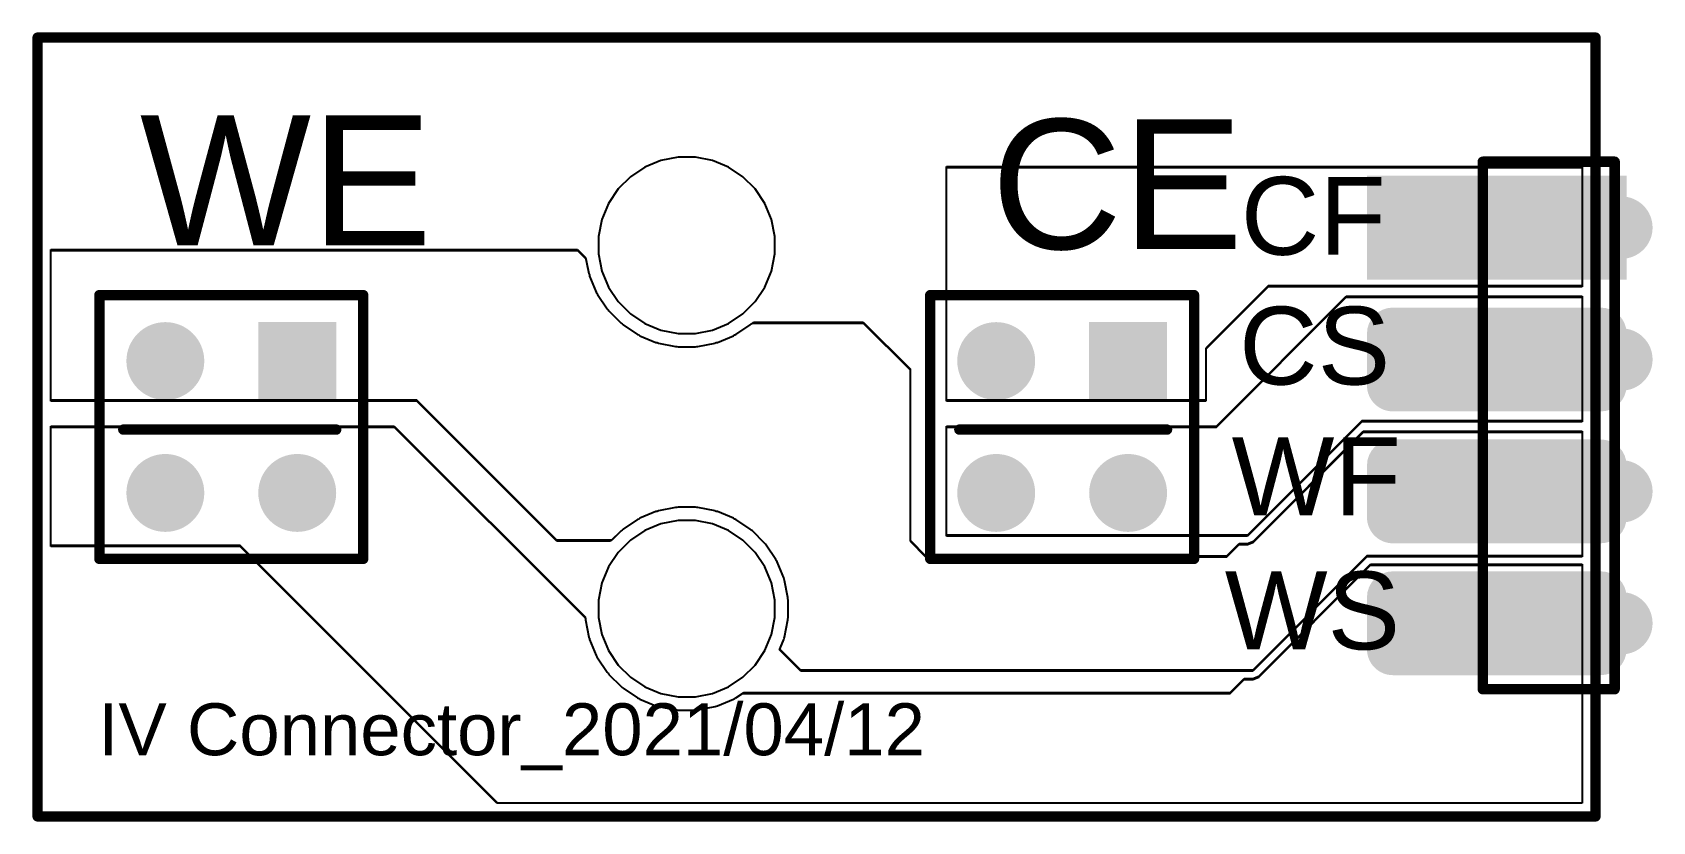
# Model space of a CAD drawing. Header units: millimetres. Extents: x -0.1 to 31.1, y -0.1 to 15.1.
import ezdxf

# ---------------------------------------------------------------- set-up
doc = ezdxf.new("R2010")
doc.units = ezdxf.units.MM
for name, color, linetype in [('BottomLayer', 5, 'Continuous'), ('BottomSolder', 6, 'Continuous'), ('Mechanical4', 56, 'Continuous'), ('MultiLayer', 9, 'Continuous'), ('PadHoleLayer', 156, 'Continuous'), ('TopLayer', 1, 'Continuous'), ('TopOverlay', 2, 'Continuous'), ('TopSolder', 216, 'Continuous')]:
    doc.layers.add(name, color=color, linetype=linetype)
doc.styles.add('Arial', font='', dxfattribs={"height": 0.2})
doc.styles.get('Arial').set_extended_font_data('Arial')

# ---------------------------------------------------------------- blocks, each defined once
blk = doc.blocks.new('HDR2X2_1')
at = {"layer": 'BottomLayer'}
h = blk.add_hatch(color=5, dxfattribs=at)
edge = h.paths.add_edge_path()
edge.add_arc((0, 2.54), 0.75, 0, 360)
h = blk.add_hatch(color=5, dxfattribs=at)
edge = h.paths.add_edge_path()
edge.add_arc((2.54, 2.54), 0.75, 0, 360)
blk.add_hatch(color=5, dxfattribs=at).paths.add_polyline_path([(-0.75, 0.75), (0.75, 0.75), (0.75, -0.75), (-0.75, -0.75)])
h = blk.add_hatch(color=5, dxfattribs=at)
edge = h.paths.add_edge_path()
edge.add_arc((2.54, 0), 0.75, 0, 360)
at = {"layer": 'BottomSolder'}
h = blk.add_hatch(color=6, dxfattribs=at)
edge = h.paths.add_edge_path()
edge.add_arc((0, 2.54), 0.75, 0, 360)
h = blk.add_hatch(color=6, dxfattribs=at)
edge = h.paths.add_edge_path()
edge.add_arc((2.54, 2.54), 0.75, 0, 360)
blk.add_hatch(color=6, dxfattribs=at).paths.add_polyline_path([(-0.75, 0.75), (0.75, 0.75), (0.75, -0.75), (-0.75, -0.75)])
h = blk.add_hatch(color=6, dxfattribs=at)
edge = h.paths.add_edge_path()
edge.add_arc((2.54, 0), 0.75, 0, 360)
at = {"layer": 'MultiLayer'}
h = blk.add_hatch(color=9, dxfattribs=at)
edge = h.paths.add_edge_path()
edge.add_arc((0, 2.54), 0.75, 0, 360)
h = blk.add_hatch(color=9, dxfattribs=at)
edge = h.paths.add_edge_path()
edge.add_arc((2.54, 2.54), 0.75, 0, 360)
blk.add_hatch(color=9, dxfattribs=at).paths.add_polyline_path([(-0.75, 0.75), (0.75, 0.75), (0.75, -0.75), (-0.75, -0.75)])
h = blk.add_hatch(color=9, dxfattribs=at)
edge = h.paths.add_edge_path()
edge.add_arc((2.54, 0), 0.75, 0, 360)
at = {"layer": 'PadHoleLayer'}
h = blk.add_hatch(color=156, dxfattribs=at)
edge = h.paths.add_edge_path()
edge.add_arc((0, 2.54), 0.45, 0, 360)
h = blk.add_hatch(color=156, dxfattribs=at)
edge = h.paths.add_edge_path()
edge.add_arc((2.54, 2.54), 0.45, 0, 360)
h = blk.add_hatch(color=156, dxfattribs=at)
edge = h.paths.add_edge_path()
edge.add_arc((0, 0), 0.45, 0, 360)
h = blk.add_hatch(color=156, dxfattribs=at)
edge = h.paths.add_edge_path()
edge.add_arc((2.54, 0), 0.45, 0, 360)
at = {"layer": 'TopLayer'}
h = blk.add_hatch(color=1, dxfattribs=at)
edge = h.paths.add_edge_path()
edge.add_arc((0, 2.54), 0.75, 0, 360)
h = blk.add_hatch(color=1, dxfattribs=at)
edge = h.paths.add_edge_path()
edge.add_arc((2.54, 2.54), 0.75, 0, 360)
blk.add_hatch(color=1, dxfattribs=at).paths.add_polyline_path([(-0.75, 0.75), (0.75, 0.75), (0.75, -0.75), (-0.75, -0.75)])
h = blk.add_hatch(color=1, dxfattribs=at)
edge = h.paths.add_edge_path()
edge.add_arc((2.54, 0), 0.75, 0, 360)
at = {"layer": 'TopSolder'}
h = blk.add_hatch(color=216, dxfattribs=at)
edge = h.paths.add_edge_path()
edge.add_arc((0, 2.54), 0.75, 0, 360)
h = blk.add_hatch(color=216, dxfattribs=at)
edge = h.paths.add_edge_path()
edge.add_arc((2.54, 2.54), 0.75, 0, 360)
blk.add_hatch(color=216, dxfattribs=at).paths.add_polyline_path([(-0.75, 0.75), (0.75, 0.75), (0.75, -0.75), (-0.75, -0.75)])
h = blk.add_hatch(color=216, dxfattribs=at)
edge = h.paths.add_edge_path()
edge.add_arc((2.54, 0), 0.75, 0, 360)
at = {"layer": 'TopOverlay', "const_width": 0.2}
for points in [[(-1.27, 3.81), (-1.27, -1.27)], [(3.81, 3.81), (-1.27, 3.81)], [(3.81, 3.81), (3.81, -1.27)], [(3.81, -1.27), (-1.27, -1.27)]]:
    blk.add_lwpolyline(points, dxfattribs=at)
at = {"layer": 'TopOverlay', "const_width": 0.1}
for points in [[(-1.32, 3.81, 1), (-1.22, 3.81, 1)], [(-1.32, 3.81, 1), (-1.22, 3.81, 1)], [(3.76, 3.81, 1), (3.86, 3.81, 1)], [(3.76, 3.81, 1), (3.86, 3.81, 1)], [(-1.32, -1.27, 1), (-1.22, -1.27, 1)], [(-1.32, -1.27, 1), (-1.22, -1.27, 1)], [(3.76, -1.27, 1), (3.86, -1.27, 1)], [(3.76, -1.27, 1), (3.86, -1.27, 1)]]:
    blk.add_lwpolyline(points, format="xyb", close=True, dxfattribs=at)
blk = doc.blocks.new('HDR1X4_2')
at = {"layer": 'BottomLayer'}
blk.add_hatch(color=5, dxfattribs=at).paths.add_polyline_path([(-1, 1.5), (1, 1.5), (1, -3.5), (-1, -3.5)])
h = blk.add_hatch(color=5, dxfattribs=at)
edge = h.paths.add_edge_path()
edge.add_arc((2.04, 1), 0.5, 90, 180)
edge.add_line((1.54, 1), (1.54, -3))
edge.add_arc((2.04, -3), 0.5, 180, 270)
edge.add_line((2.04, -3.5), (3.04, -3.5))
edge.add_arc((3.04, -3), 0.5, 270, 360)
edge.add_line((3.54, -3), (3.54, 1))
edge.add_arc((3.04, 1), 0.5, 0, 90)
edge.add_line((3.04, 1.5), (2.04, 1.5))
h = blk.add_hatch(color=5, dxfattribs=at)
edge = h.paths.add_edge_path()
edge.add_arc((4.58, 1), 0.5, 90, 180)
edge.add_line((4.08, 1), (4.08, -3))
edge.add_arc((4.58, -3), 0.5, 180, 270)
edge.add_line((4.58, -3.5), (5.58, -3.5))
edge.add_arc((5.58, -3), 0.5, 270, 360)
edge.add_line((6.08, -3), (6.08, 1))
edge.add_arc((5.58, 1), 0.5, 0, 90)
edge.add_line((5.58, 1.5), (4.58, 1.5))
h = blk.add_hatch(color=5, dxfattribs=at)
edge = h.paths.add_edge_path()
edge.add_arc((7.12, 1), 0.5, 90, 180)
edge.add_line((6.62, 1), (6.62, -3))
edge.add_arc((7.12, -3), 0.5, 180, 270)
edge.add_line((7.12, -3.5), (8.12, -3.5))
edge.add_arc((8.12, -3), 0.5, 270, 360)
edge.add_line((8.62, -3), (8.62, 1))
edge.add_arc((8.12, 1), 0.5, 0, 90)
edge.add_line((8.12, 1.5), (7.12, 1.5))
at = {"layer": 'BottomSolder'}
blk.add_hatch(color=6, dxfattribs=at).paths.add_polyline_path([(-1, 1.5), (1, 1.5), (1, -3.5), (-1, -3.5)])
h = blk.add_hatch(color=6, dxfattribs=at)
edge = h.paths.add_edge_path()
edge.add_arc((2.04, 1), 0.5, 90, 180)
edge.add_line((1.54, 1), (1.54, -3))
edge.add_arc((2.04, -3), 0.5, 180, 270)
edge.add_line((2.04, -3.5), (3.04, -3.5))
edge.add_arc((3.04, -3), 0.5, 270, 360)
edge.add_line((3.54, -3), (3.54, 1))
edge.add_arc((3.04, 1), 0.5, 0, 90)
edge.add_line((3.04, 1.5), (2.04, 1.5))
h = blk.add_hatch(color=6, dxfattribs=at)
edge = h.paths.add_edge_path()
edge.add_arc((4.58, 1), 0.5, 90, 180)
edge.add_line((4.08, 1), (4.08, -3))
edge.add_arc((4.58, -3), 0.5, 180, 270)
edge.add_line((4.58, -3.5), (5.58, -3.5))
edge.add_arc((5.58, -3), 0.5, 270, 360)
edge.add_line((6.08, -3), (6.08, 1))
edge.add_arc((5.58, 1), 0.5, 0, 90)
edge.add_line((5.58, 1.5), (4.58, 1.5))
h = blk.add_hatch(color=6, dxfattribs=at)
edge = h.paths.add_edge_path()
edge.add_arc((7.12, 1), 0.5, 90, 180)
edge.add_line((6.62, 1), (6.62, -3))
edge.add_arc((7.12, -3), 0.5, 180, 270)
edge.add_line((7.12, -3.5), (8.12, -3.5))
edge.add_arc((8.12, -3), 0.5, 270, 360)
edge.add_line((8.62, -3), (8.62, 1))
edge.add_arc((8.12, 1), 0.5, 0, 90)
edge.add_line((8.12, 1.5), (7.12, 1.5))
at = {"layer": 'MultiLayer'}
blk.add_hatch(color=9, dxfattribs=at).paths.add_polyline_path([(-1, 1.5), (1, 1.5), (1, -3.5), (-1, -3.5)])
h = blk.add_hatch(color=9, dxfattribs=at)
edge = h.paths.add_edge_path()
edge.add_arc((2.04, 1), 0.5, 90, 180)
edge.add_line((1.54, 1), (1.54, -3))
edge.add_arc((2.04, -3), 0.5, 180, 270)
edge.add_line((2.04, -3.5), (3.04, -3.5))
edge.add_arc((3.04, -3), 0.5, 270, 360)
edge.add_line((3.54, -3), (3.54, 1))
edge.add_arc((3.04, 1), 0.5, 0, 90)
edge.add_line((3.04, 1.5), (2.04, 1.5))
h = blk.add_hatch(color=9, dxfattribs=at)
edge = h.paths.add_edge_path()
edge.add_arc((4.58, 1), 0.5, 90, 180)
edge.add_line((4.08, 1), (4.08, -3))
edge.add_arc((4.58, -3), 0.5, 180, 270)
edge.add_line((4.58, -3.5), (5.58, -3.5))
edge.add_arc((5.58, -3), 0.5, 270, 360)
edge.add_line((6.08, -3), (6.08, 1))
edge.add_arc((5.58, 1), 0.5, 0, 90)
edge.add_line((5.58, 1.5), (4.58, 1.5))
h = blk.add_hatch(color=9, dxfattribs=at)
edge = h.paths.add_edge_path()
edge.add_arc((7.12, 1), 0.5, 90, 180)
edge.add_line((6.62, 1), (6.62, -3))
edge.add_arc((7.12, -3), 0.5, 180, 270)
edge.add_line((7.12, -3.5), (8.12, -3.5))
edge.add_arc((8.12, -3), 0.5, 270, 360)
edge.add_line((8.62, -3), (8.62, 1))
edge.add_arc((8.12, 1), 0.5, 0, 90)
edge.add_line((8.12, 1.5), (7.12, 1.5))
at = {"layer": 'PadHoleLayer'}
h = blk.add_hatch(color=156, dxfattribs=at)
edge = h.paths.add_edge_path()
edge.add_arc((0, -1.4), 0.6, 180, 360)
edge.add_line((0.6, -1.4), (0.6, 1.4))
edge.add_arc((0, 1.4), 0.6, 0, 180)
edge.add_line((-0.6, 1.4), (-0.6, -1.4))
h = blk.add_hatch(color=156, dxfattribs=at)
edge = h.paths.add_edge_path()
edge.add_arc((2.54, -1.4), 0.6, 180, 360)
edge.add_line((3.14, -1.4), (3.14, 1.4))
edge.add_arc((2.54, 1.4), 0.6, 0, 180)
edge.add_line((1.94, 1.4), (1.94, -1.4))
h = blk.add_hatch(color=156, dxfattribs=at)
edge = h.paths.add_edge_path()
edge.add_arc((5.08, -1.4), 0.6, 180, 360)
edge.add_line((5.68, -1.4), (5.68, 1.4))
edge.add_arc((5.08, 1.4), 0.6, 0, 180)
edge.add_line((4.48, 1.4), (4.48, -1.4))
h = blk.add_hatch(color=156, dxfattribs=at)
edge = h.paths.add_edge_path()
edge.add_arc((7.62, -1.4), 0.6, 180, 360)
edge.add_line((8.22, -1.4), (8.22, 1.4))
edge.add_arc((7.62, 1.4), 0.6, 0, 180)
edge.add_line((7.02, 1.4), (7.02, -1.4))
at = {"layer": 'TopLayer'}
blk.add_hatch(color=1, dxfattribs=at).paths.add_polyline_path([(-1, 1.5), (1, 1.5), (1, -3.5), (-1, -3.5)])
h = blk.add_hatch(color=1, dxfattribs=at)
edge = h.paths.add_edge_path()
edge.add_arc((2.04, 1), 0.5, 90, 180)
edge.add_line((1.54, 1), (1.54, -3))
edge.add_arc((2.04, -3), 0.5, 180, 270)
edge.add_line((2.04, -3.5), (3.04, -3.5))
edge.add_arc((3.04, -3), 0.5, 270, 360)
edge.add_line((3.54, -3), (3.54, 1))
edge.add_arc((3.04, 1), 0.5, 0, 90)
edge.add_line((3.04, 1.5), (2.04, 1.5))
h = blk.add_hatch(color=1, dxfattribs=at)
edge = h.paths.add_edge_path()
edge.add_arc((4.58, 1), 0.5, 90, 180)
edge.add_line((4.08, 1), (4.08, -3))
edge.add_arc((4.58, -3), 0.5, 180, 270)
edge.add_line((4.58, -3.5), (5.58, -3.5))
edge.add_arc((5.58, -3), 0.5, 270, 360)
edge.add_line((6.08, -3), (6.08, 1))
edge.add_arc((5.58, 1), 0.5, 0, 90)
edge.add_line((5.58, 1.5), (4.58, 1.5))
h = blk.add_hatch(color=1, dxfattribs=at)
edge = h.paths.add_edge_path()
edge.add_arc((7.12, 1), 0.5, 90, 180)
edge.add_line((6.62, 1), (6.62, -3))
edge.add_arc((7.12, -3), 0.5, 180, 270)
edge.add_line((7.12, -3.5), (8.12, -3.5))
edge.add_arc((8.12, -3), 0.5, 270, 360)
edge.add_line((8.62, -3), (8.62, 1))
edge.add_arc((8.12, 1), 0.5, 0, 90)
edge.add_line((8.12, 1.5), (7.12, 1.5))
at = {"layer": 'TopSolder'}
blk.add_hatch(color=216, dxfattribs=at).paths.add_polyline_path([(-1, 1.5), (1, 1.5), (1, -3.5), (-1, -3.5)])
h = blk.add_hatch(color=216, dxfattribs=at)
edge = h.paths.add_edge_path()
edge.add_arc((2.04, 1), 0.5, 90, 180)
edge.add_line((1.54, 1), (1.54, -3))
edge.add_arc((2.04, -3), 0.5, 180, 270)
edge.add_line((2.04, -3.5), (3.04, -3.5))
edge.add_arc((3.04, -3), 0.5, 270, 360)
edge.add_line((3.54, -3), (3.54, 1))
edge.add_arc((3.04, 1), 0.5, 0, 90)
edge.add_line((3.04, 1.5), (2.04, 1.5))
h = blk.add_hatch(color=216, dxfattribs=at)
edge = h.paths.add_edge_path()
edge.add_arc((4.58, 1), 0.5, 90, 180)
edge.add_line((4.08, 1), (4.08, -3))
edge.add_arc((4.58, -3), 0.5, 180, 270)
edge.add_line((4.58, -3.5), (5.58, -3.5))
edge.add_arc((5.58, -3), 0.5, 270, 360)
edge.add_line((6.08, -3), (6.08, 1))
edge.add_arc((5.58, 1), 0.5, 0, 90)
edge.add_line((5.58, 1.5), (4.58, 1.5))
h = blk.add_hatch(color=216, dxfattribs=at)
edge = h.paths.add_edge_path()
edge.add_arc((7.12, 1), 0.5, 90, 180)
edge.add_line((6.62, 1), (6.62, -3))
edge.add_arc((7.12, -3), 0.5, 180, 270)
edge.add_line((7.12, -3.5), (8.12, -3.5))
edge.add_arc((8.12, -3), 0.5, 270, 360)
edge.add_line((8.62, -3), (8.62, 1))
edge.add_arc((8.12, 1), 0.5, 0, 90)
edge.add_line((8.12, 1.5), (7.12, 1.5))
at = {"layer": 'TopOverlay', "const_width": 0.2}
for points in [[(-1.27, -1.27), (-1.27, 1.27)], [(8.89, 1.27), (-1.27, 1.27)], [(8.89, -1.27), (8.89, 1.27)], [(8.89, -1.27), (-1.27, -1.27)]]:
    blk.add_lwpolyline(points, dxfattribs=at)
at = {"layer": 'TopOverlay', "const_width": 0.1}
for points in [[(-1.32, 1.27, 1), (-1.22, 1.27, 1)], [(-1.32, 1.27, 1), (-1.22, 1.27, 1)], [(8.84, 1.27, 1), (8.94, 1.27, 1)], [(8.84, 1.27, 1), (8.94, 1.27, 1)], [(-1.32, -1.27, 1), (-1.22, -1.27, 1)], [(-1.32, -1.27, 1), (-1.22, -1.27, 1)], [(8.84, -1.27, 1), (8.94, -1.27, 1)], [(8.84, -1.27, 1), (8.94, -1.27, 1)]]:
    blk.add_lwpolyline(points, format="xyb", close=True, dxfattribs=at)
blk = doc.blocks.new('HDR2X2_3')
at = {"layer": 'BottomLayer'}
h = blk.add_hatch(color=5, dxfattribs=at)
edge = h.paths.add_edge_path()
edge.add_arc((0, 2.54), 0.75, 0, 360)
h = blk.add_hatch(color=5, dxfattribs=at)
edge = h.paths.add_edge_path()
edge.add_arc((2.54, 2.54), 0.75, 0, 360)
blk.add_hatch(color=5, dxfattribs=at).paths.add_polyline_path([(-0.75, 0.75), (0.75, 0.75), (0.75, -0.75), (-0.75, -0.75)])
h = blk.add_hatch(color=5, dxfattribs=at)
edge = h.paths.add_edge_path()
edge.add_arc((2.54, 0), 0.75, 0, 360)
at = {"layer": 'BottomSolder'}
h = blk.add_hatch(color=6, dxfattribs=at)
edge = h.paths.add_edge_path()
edge.add_arc((0, 2.54), 0.75, 0, 360)
h = blk.add_hatch(color=6, dxfattribs=at)
edge = h.paths.add_edge_path()
edge.add_arc((2.54, 2.54), 0.75, 0, 360)
blk.add_hatch(color=6, dxfattribs=at).paths.add_polyline_path([(-0.75, 0.75), (0.75, 0.75), (0.75, -0.75), (-0.75, -0.75)])
h = blk.add_hatch(color=6, dxfattribs=at)
edge = h.paths.add_edge_path()
edge.add_arc((2.54, 0), 0.75, 0, 360)
at = {"layer": 'MultiLayer'}
h = blk.add_hatch(color=9, dxfattribs=at)
edge = h.paths.add_edge_path()
edge.add_arc((0, 2.54), 0.75, 0, 360)
h = blk.add_hatch(color=9, dxfattribs=at)
edge = h.paths.add_edge_path()
edge.add_arc((2.54, 2.54), 0.75, 0, 360)
blk.add_hatch(color=9, dxfattribs=at).paths.add_polyline_path([(-0.75, 0.75), (0.75, 0.75), (0.75, -0.75), (-0.75, -0.75)])
h = blk.add_hatch(color=9, dxfattribs=at)
edge = h.paths.add_edge_path()
edge.add_arc((2.54, 0), 0.75, 0, 360)
at = {"layer": 'PadHoleLayer'}
h = blk.add_hatch(color=156, dxfattribs=at)
edge = h.paths.add_edge_path()
edge.add_arc((0, 2.54), 0.45, 0, 360)
h = blk.add_hatch(color=156, dxfattribs=at)
edge = h.paths.add_edge_path()
edge.add_arc((2.54, 2.54), 0.45, 0, 360)
h = blk.add_hatch(color=156, dxfattribs=at)
edge = h.paths.add_edge_path()
edge.add_arc((0, 0), 0.45, 0, 360)
h = blk.add_hatch(color=156, dxfattribs=at)
edge = h.paths.add_edge_path()
edge.add_arc((2.54, 0), 0.45, 0, 360)
at = {"layer": 'TopLayer'}
h = blk.add_hatch(color=1, dxfattribs=at)
edge = h.paths.add_edge_path()
edge.add_arc((0, 2.54), 0.75, 0, 360)
h = blk.add_hatch(color=1, dxfattribs=at)
edge = h.paths.add_edge_path()
edge.add_arc((2.54, 2.54), 0.75, 0, 360)
blk.add_hatch(color=1, dxfattribs=at).paths.add_polyline_path([(-0.75, 0.75), (0.75, 0.75), (0.75, -0.75), (-0.75, -0.75)])
h = blk.add_hatch(color=1, dxfattribs=at)
edge = h.paths.add_edge_path()
edge.add_arc((2.54, 0), 0.75, 0, 360)
at = {"layer": 'TopSolder'}
h = blk.add_hatch(color=216, dxfattribs=at)
edge = h.paths.add_edge_path()
edge.add_arc((0, 2.54), 0.75, 0, 360)
h = blk.add_hatch(color=216, dxfattribs=at)
edge = h.paths.add_edge_path()
edge.add_arc((2.54, 2.54), 0.75, 0, 360)
blk.add_hatch(color=216, dxfattribs=at).paths.add_polyline_path([(-0.75, 0.75), (0.75, 0.75), (0.75, -0.75), (-0.75, -0.75)])
h = blk.add_hatch(color=216, dxfattribs=at)
edge = h.paths.add_edge_path()
edge.add_arc((2.54, 0), 0.75, 0, 360)
at = {"layer": 'TopOverlay', "const_width": 0.2}
for points in [[(-1.27, 3.81), (-1.27, -1.27)], [(3.81, 3.81), (-1.27, 3.81)], [(3.81, 3.81), (3.81, -1.27)], [(3.81, -1.27), (-1.27, -1.27)]]:
    blk.add_lwpolyline(points, dxfattribs=at)
at = {"layer": 'TopOverlay', "const_width": 0.1}
for points in [[(-1.32, 3.81, 1), (-1.22, 3.81, 1)], [(-1.32, 3.81, 1), (-1.22, 3.81, 1)], [(3.76, 3.81, 1), (3.86, 3.81, 1)], [(3.76, 3.81, 1), (3.86, 3.81, 1)], [(-1.32, -1.27, 1), (-1.22, -1.27, 1)], [(-1.32, -1.27, 1), (-1.22, -1.27, 1)], [(3.76, -1.27, 1), (3.86, -1.27, 1)], [(3.76, -1.27, 1), (3.86, -1.27, 1)]]:
    blk.add_lwpolyline(points, format="xyb", close=True, dxfattribs=at)

msp = doc.modelspace()

# ---------------------------------------------------------------- linework, layer by layer
at = {"layer": 'BottomLayer'}
for p, q in [((17.5, 8), (17.5, 12.5)), ((17.5, 12.5), (29.745, 12.5)), ((29.745, 12.5), (29.745, 10.2)), ((0.255, 8), (0.255, 10.9)), ((0.255, 10.9), (10.4, 10.9)), ((10.4, 10.9), (10.558, 10.742)), ((10.558, 10.742), (10.615, 10.454)), ((10.615, 10.454), (10.625, 10.431)), ((10.625, 10.431), (10.63, 10.407)), ((10.63, 10.407), (10.758, 10.097)), ((10.758, 10.097), (10.772, 10.076)), ((10.772, 10.076), (10.782, 10.053)), ((10.782, 10.053), (10.968, 9.775)), ((23.7, 10.2), (22.5, 9)), ((22.7, 7.5), (25.2, 10)), ((29.745, 10.2), (23.7, 10.2)), ((25.2, 10), (29.745, 10)), ((29.745, 10), (29.745, 7.6)), ((10.968, 9.775), (10.985, 9.757)), ((10.985, 9.757), (10.999, 9.736)), ((10.999, 9.736), (11.236, 9.499)), ((11.236, 9.499), (11.257, 9.485)), ((11.257, 9.485), (11.275, 9.468)), ((11.275, 9.468), (11.553, 9.282)), ((13.447, 9.282), (13.725, 9.468)), ((13.725, 9.468), (13.743, 9.485)), ((13.743, 9.485), (13.764, 9.499)), ((13.764, 9.499), (13.765, 9.5)), ((13.765, 9.5), (15.9, 9.5)), ((15.9, 9.5), (16.8, 8.6)), ((11.553, 9.282), (11.576, 9.272)), ((11.576, 9.272), (11.597, 9.258)), ((11.597, 9.258), (11.907, 9.13)), ((11.907, 9.13), (11.931, 9.125)), ((11.931, 9.125), (11.954, 9.115)), ((11.954, 9.115), (12.283, 9.05)), ((12.283, 9.05), (12.308, 9.05)), ((12.308, 9.05), (12.333, 9.045)), ((12.667, 9.045), (12.692, 9.05)), ((12.692, 9.05), (12.717, 9.05)), ((12.717, 9.05), (13.046, 9.115)), ((13.046, 9.115), (13.069, 9.125)), ((13.069, 9.125), (13.093, 9.13)), ((13.093, 9.13), (13.403, 9.258)), ((13.403, 9.258), (13.424, 9.272)), ((13.424, 9.272), (13.447, 9.282)), ((12.333, 9.045), (12.667, 9.045)), ((22.5, 9), (22.5, 8)), ((16.8, 8.6), (16.8, 5.3)), ((7.3, 8), (0.255, 8)), ((10, 5.3), (7.3, 8)), ((22.5, 8), (17.5, 8)), ((0.255, 5.2), (0.255, 7.5)), ((0.255, 7.5), (6.869, 7.5)), ((6.869, 7.5), (10.547, 3.822)), ((17.5, 5.4), (17.5, 7.5)), ((17.5, 7.5), (22.7, 7.5)), ((25.5, 7.6), (23.3, 5.4)), ((29.745, 7.6), (25.5, 7.6)), ((23.415, 5.285), (25.53, 7.4)), ((25.53, 7.4), (29.745, 7.4)), ((29.745, 7.4), (29.745, 5)), ((12.283, 5.95), (11.954, 5.885)), ((12.308, 5.95), (12.283, 5.95)), ((12.333, 5.955), (12.308, 5.95)), ((12.667, 5.955), (12.333, 5.955)), ((12.692, 5.95), (12.667, 5.955)), ((12.717, 5.95), (12.692, 5.95)), ((13.046, 5.885), (12.717, 5.95)), ((11.553, 5.718), (11.275, 5.532)), ((11.576, 5.728), (11.553, 5.718)), ((11.597, 5.742), (11.576, 5.728)), ((11.907, 5.87), (11.597, 5.742)), ((11.931, 5.875), (11.907, 5.87)), ((11.954, 5.885), (11.931, 5.875)), ((13.069, 5.875), (13.046, 5.885)), ((13.093, 5.87), (13.069, 5.875)), ((13.403, 5.742), (13.093, 5.87)), ((13.424, 5.728), (13.403, 5.742)), ((13.447, 5.718), (13.424, 5.728)), ((13.725, 5.532), (13.447, 5.718)), ((11.236, 5.501), (11.035, 5.3)), ((11.257, 5.515), (11.236, 5.501)), ((11.275, 5.532), (11.257, 5.515)), ((13.743, 5.515), (13.725, 5.532)), ((13.764, 5.501), (13.743, 5.515)), ((14.001, 5.264), (13.764, 5.501)), ((23.3, 5.4), (17.5, 5.4)), ((3.9, 5.2), (0.255, 5.2)), ((8.845, 0.255), (3.9, 5.2)), ((11.035, 5.3), (10, 5.3)), ((14.015, 5.243), (14.001, 5.264)), ((14.032, 5.225), (14.015, 5.243)), ((14.218, 4.947), (14.032, 5.225)), ((16.8, 5.3), (17.1, 5)), ((17.1, 5), (22.9, 5)), ((22.9, 5), (23.138, 5.238)), ((23.138, 5.238), (23.3, 5.238)), ((23.3, 5.238), (23.415, 5.285)), ((25.6, 5), (23.4, 2.8)), ((29.745, 5), (25.6, 5)), ((14.228, 4.924), (14.218, 4.947)), ((14.242, 4.903), (14.228, 4.924)), ((14.37, 4.593), (14.242, 4.903)), ((23.515, 2.685), (25.667, 4.838)), ((25.667, 4.838), (29.745, 4.838)), ((29.745, 4.838), (29.745, 0.255)), ((14.375, 4.569), (14.37, 4.593)), ((14.385, 4.546), (14.375, 4.569)), ((14.45, 4.217), (14.385, 4.546)), ((14.45, 4.192), (14.45, 4.217)), ((14.455, 4.167), (14.45, 4.192)), ((14.455, 4), (14.455, 4.167)), ((10.547, 3.822), (10.55, 3.808)), ((10.55, 3.808), (10.55, 3.783)), ((10.55, 3.783), (10.615, 3.454)), ((14.385, 3.454), (14.45, 3.783)), ((14.45, 3.808), (14.455, 3.833)), ((14.45, 3.783), (14.45, 3.808)), ((14.455, 3.833), (14.455, 4)), ((10.615, 3.454), (10.625, 3.431)), ((14.375, 3.431), (14.385, 3.454)), ((10.625, 3.431), (10.63, 3.407)), ((10.63, 3.407), (10.758, 3.097)), ((14.289, 3.211), (14.37, 3.407)), ((14.7, 2.8), (14.289, 3.211)), ((14.37, 3.407), (14.375, 3.431)), ((10.758, 3.097), (10.772, 3.076)), ((10.772, 3.076), (10.782, 3.053)), ((10.782, 3.053), (10.968, 2.775)), ((10.968, 2.775), (10.985, 2.757)), ((10.985, 2.757), (10.999, 2.736)), ((10.999, 2.736), (11.236, 2.499)), ((11.236, 2.499), (11.257, 2.485)), ((23.4, 2.8), (14.7, 2.8)), ((22.965, 2.365), (23.238, 2.638)), ((23.238, 2.638), (23.4, 2.638)), ((23.4, 2.638), (23.515, 2.685)), ((11.257, 2.485), (11.275, 2.468)), ((11.275, 2.468), (11.553, 2.282)), ((11.553, 2.282), (11.576, 2.272)), ((11.576, 2.272), (11.597, 2.258)), ((11.597, 2.258), (11.907, 2.13)), ((13.093, 2.13), (13.403, 2.258)), ((13.403, 2.258), (13.424, 2.272)), ((13.424, 2.272), (13.447, 2.282)), ((13.447, 2.282), (13.572, 2.365)), ((13.572, 2.365), (22.965, 2.365)), ((11.907, 2.13), (11.931, 2.125)), ((11.931, 2.125), (11.954, 2.115)), ((11.954, 2.115), (12.283, 2.05)), ((12.283, 2.05), (12.308, 2.05)), ((12.308, 2.05), (12.333, 2.045)), ((12.333, 2.045), (12.667, 2.045)), ((12.667, 2.045), (12.692, 2.05)), ((12.692, 2.05), (12.717, 2.05)), ((12.717, 2.05), (13.046, 2.115)), ((13.046, 2.115), (13.069, 2.125)), ((13.069, 2.125), (13.093, 2.13)), ((29.745, 0.255), (8.845, 0.255))]:
    msp.add_line(p, q, dxfattribs=at)
at = {"layer": 'Mechanical4', "const_width": 0.2}
for points in [[(0, 15), (30, 15)], [(0, 0), (0, 15)], [(30, 0), (30, 15)], [(0, 0), (30, 0)]]:
    msp.add_lwpolyline(points, dxfattribs=at)
at = {"layer": 'Mechanical4', "const_width": 0.1}
for points in [[(-0.05, 15, 1), (0.05, 15, 1)], [(-0.05, 15, 1), (0.05, 15, 1)], [(29.95, 15, 1), (30.05, 15, 1)], [(29.95, 15, 1), (30.05, 15, 1)], [(-0.05, 0, 1), (0.05, 0, 1)], [(-0.05, 0, 1), (0.05, 0, 1)], [(29.95, 0, 1), (30.05, 0, 1)], [(29.95, 0, 1), (30.05, 0, 1)]]:
    msp.add_lwpolyline(points, format="xyb", close=True, dxfattribs=at)
at = {"layer": 'MultiLayer'}
for p, q in [((11.695, 12.507), (11.416, 12.32)), ((12.004, 12.635), (11.695, 12.507)), ((12.333, 12.7), (12.004, 12.635)), ((12.5, 12.7), (12.333, 12.7)), ((12.667, 12.7), (12.5, 12.7)), ((12.996, 12.635), (12.667, 12.7)), ((13.305, 12.507), (12.996, 12.635)), ((13.584, 12.32), (13.305, 12.507)), ((11.416, 12.32), (11.18, 12.084)), ((13.82, 12.084), (13.584, 12.32)), ((11.18, 12.084), (10.993, 11.805)), ((14.007, 11.805), (13.82, 12.084)), ((10.993, 11.805), (10.865, 11.496)), ((14.135, 11.496), (14.007, 11.805)), ((10.865, 11.496), (10.8, 11.167)), ((14.2, 11.167), (14.135, 11.496)), ((10.8, 11.167), (10.8, 11)), ((10.8, 11), (10.8, 11)), ((10.8, 11), (10.8, 10.833)), ((14.2, 11), (14.2, 11.167)), ((14.2, 10.833), (14.2, 11)), ((10.8, 10.833), (10.865, 10.504)), ((14.135, 10.504), (14.2, 10.833)), ((10.865, 10.504), (10.993, 10.195)), ((14.007, 10.195), (14.135, 10.504)), ((10.993, 10.195), (11.18, 9.916)), ((13.82, 9.916), (14.007, 10.195)), ((11.18, 9.916), (11.416, 9.68)), ((11.416, 9.68), (11.695, 9.493)), ((13.305, 9.493), (13.584, 9.68)), ((13.584, 9.68), (13.82, 9.916)), ((11.695, 9.493), (12.004, 9.365)), ((12.004, 9.365), (12.333, 9.3)), ((12.667, 9.3), (12.996, 9.365)), ((12.996, 9.365), (13.305, 9.493)), ((12.333, 9.3), (12.5, 9.3)), ((12.5, 9.3), (12.667, 9.3)), ((12.004, 5.635), (11.695, 5.507)), ((12.333, 5.7), (12.004, 5.635)), ((12.5, 5.7), (12.333, 5.7)), ((12.667, 5.7), (12.5, 5.7)), ((12.996, 5.635), (12.667, 5.7)), ((13.305, 5.507), (12.996, 5.635)), ((11.416, 5.32), (11.18, 5.084)), ((11.695, 5.507), (11.416, 5.32)), ((13.584, 5.32), (13.305, 5.507)), ((13.82, 5.084), (13.584, 5.32)), ((11.18, 5.084), (10.993, 4.805)), ((14.007, 4.805), (13.82, 5.084)), ((10.993, 4.805), (10.865, 4.496)), ((14.135, 4.496), (14.007, 4.805)), ((10.865, 4.496), (10.8, 4.167)), ((14.2, 4.167), (14.135, 4.496)), ((10.8, 4.167), (10.8, 4)), ((14.2, 4), (14.2, 4.167)), ((10.8, 4), (10.8, 4)), ((10.8, 4), (10.8, 3.833)), ((10.8, 3.833), (10.865, 3.504)), ((14.135, 3.504), (14.2, 3.833)), ((14.2, 3.833), (14.2, 4)), ((10.865, 3.504), (10.993, 3.195)), ((14.007, 3.195), (14.135, 3.504)), ((10.993, 3.195), (11.18, 2.916)), ((13.82, 2.916), (14.007, 3.195)), ((11.18, 2.916), (11.416, 2.68)), ((13.584, 2.68), (13.82, 2.916)), ((11.416, 2.68), (11.695, 2.493)), ((13.305, 2.493), (13.584, 2.68)), ((11.695, 2.493), (12.004, 2.365)), ((12.004, 2.365), (12.333, 2.3)), ((12.333, 2.3), (12.5, 2.3)), ((12.5, 2.3), (12.667, 2.3)), ((12.667, 2.3), (12.996, 2.365)), ((12.996, 2.365), (13.305, 2.493))]:
    msp.add_line(p, q, dxfattribs=at)
at = {"layer": 'TopLayer'}
for p, q in [((17.5, 8.019), (17.5, 12.519)), ((17.5, 12.519), (29.745, 12.519)), ((29.745, 12.519), (29.745, 10.219)), ((0.255, 8.019), (0.255, 10.919)), ((0.255, 10.919), (10.4, 10.919)), ((10.4, 10.919), (10.553, 10.766)), ((10.553, 10.766), (10.615, 10.454)), ((10.615, 10.454), (10.625, 10.431)), ((10.625, 10.431), (10.63, 10.407)), ((10.63, 10.407), (10.758, 10.097)), ((10.758, 10.097), (10.772, 10.076)), ((10.772, 10.076), (10.782, 10.053)), ((10.782, 10.053), (10.968, 9.775)), ((23.7, 10.219), (22.5, 9.019)), ((22.7, 7.519), (25.2, 10.019)), ((29.745, 10.219), (23.7, 10.219)), ((25.2, 10.019), (29.745, 10.019)), ((29.745, 10.019), (29.745, 7.619)), ((10.968, 9.775), (10.985, 9.757)), ((10.985, 9.757), (10.999, 9.736)), ((10.999, 9.736), (11.236, 9.499)), ((11.236, 9.499), (11.257, 9.485)), ((11.257, 9.485), (11.275, 9.468)), ((11.275, 9.468), (11.553, 9.282)), ((13.447, 9.282), (13.725, 9.468)), ((13.725, 9.468), (13.743, 9.485)), ((13.743, 9.485), (13.764, 9.499)), ((13.764, 9.499), (13.784, 9.519)), ((13.784, 9.519), (15.9, 9.519)), ((15.9, 9.519), (16.8, 8.619)), ((11.553, 9.282), (11.576, 9.272)), ((11.576, 9.272), (11.597, 9.258)), ((11.597, 9.258), (11.907, 9.13)), ((11.907, 9.13), (11.931, 9.125)), ((11.931, 9.125), (11.954, 9.115)), ((11.954, 9.115), (12.283, 9.05)), ((12.283, 9.05), (12.308, 9.05)), ((12.308, 9.05), (12.333, 9.045)), ((12.667, 9.045), (12.692, 9.05)), ((12.692, 9.05), (12.717, 9.05)), ((12.717, 9.05), (13.046, 9.115)), ((13.046, 9.115), (13.069, 9.125)), ((13.069, 9.125), (13.093, 9.13)), ((13.093, 9.13), (13.403, 9.258)), ((13.403, 9.258), (13.424, 9.272)), ((13.424, 9.272), (13.447, 9.282)), ((12.333, 9.045), (12.667, 9.045)), ((22.5, 9.019), (22.5, 8.019)), ((16.8, 8.619), (16.8, 5.319)), ((7.3, 8.019), (0.255, 8.019)), ((10, 5.319), (7.3, 8.019)), ((22.5, 8.019), (17.5, 8.019)), ((0.255, 5.219), (0.255, 7.519)), ((0.255, 7.519), (6.869, 7.519)), ((6.869, 7.519), (10.545, 3.843)), ((17.5, 5.419), (17.5, 7.519)), ((17.5, 7.519), (22.7, 7.519)), ((25.5, 7.619), (23.3, 5.419)), ((29.745, 7.619), (25.5, 7.619)), ((23.415, 5.304), (25.529, 7.419)), ((25.529, 7.419), (29.745, 7.419)), ((29.745, 7.419), (29.745, 5.019)), ((12.283, 5.95), (11.954, 5.885)), ((12.308, 5.95), (12.283, 5.95)), ((12.333, 5.955), (12.308, 5.95)), ((12.667, 5.955), (12.333, 5.955)), ((12.692, 5.95), (12.667, 5.955)), ((12.717, 5.95), (12.692, 5.95)), ((13.046, 5.885), (12.717, 5.95)), ((11.553, 5.718), (11.275, 5.532)), ((11.576, 5.728), (11.553, 5.718)), ((11.597, 5.742), (11.576, 5.728)), ((11.907, 5.87), (11.597, 5.742)), ((11.931, 5.875), (11.907, 5.87)), ((11.954, 5.885), (11.931, 5.875)), ((13.069, 5.875), (13.046, 5.885)), ((13.093, 5.87), (13.069, 5.875)), ((13.403, 5.742), (13.093, 5.87)), ((13.424, 5.728), (13.403, 5.742)), ((13.447, 5.718), (13.424, 5.728)), ((13.725, 5.532), (13.447, 5.718)), ((11.055, 5.319), (10, 5.319)), ((11.236, 5.501), (11.055, 5.319)), ((11.257, 5.515), (11.236, 5.501)), ((11.275, 5.532), (11.257, 5.515)), ((13.743, 5.515), (13.725, 5.532)), ((13.764, 5.501), (13.743, 5.515)), ((14.001, 5.264), (13.764, 5.501)), ((16.8, 5.319), (17.1, 5.019)), ((23.3, 5.419), (17.5, 5.419)), ((23.3, 5.257), (23.415, 5.304)), ((3.9, 5.219), (0.255, 5.219)), ((8.864, 0.255), (3.9, 5.219)), ((14.015, 5.243), (14.001, 5.264)), ((14.032, 5.225), (14.015, 5.243)), ((14.218, 4.947), (14.032, 5.225)), ((17.1, 5.019), (22.9, 5.019)), ((22.9, 5.019), (23.137, 5.257)), ((23.137, 5.257), (23.3, 5.257)), ((25.6, 5.019), (23.4, 2.819)), ((29.745, 5.019), (25.6, 5.019)), ((14.228, 4.924), (14.218, 4.947)), ((14.242, 4.903), (14.228, 4.924)), ((14.37, 4.593), (14.242, 4.903)), ((23.515, 2.704), (25.667, 4.857)), ((25.667, 4.857), (29.745, 4.857)), ((29.745, 4.857), (29.745, 0.255)), ((14.375, 4.569), (14.37, 4.593)), ((14.385, 4.546), (14.375, 4.569)), ((14.45, 4.217), (14.385, 4.546)), ((14.45, 4.192), (14.45, 4.217)), ((14.455, 4.167), (14.45, 4.192)), ((14.455, 4), (14.455, 4.167)), ((10.545, 3.843), (10.545, 3.833)), ((10.545, 3.833), (10.55, 3.808)), ((10.55, 3.808), (10.55, 3.783)), ((10.55, 3.783), (10.615, 3.454)), ((14.385, 3.454), (14.45, 3.783)), ((14.45, 3.808), (14.455, 3.833)), ((14.45, 3.783), (14.45, 3.808)), ((14.455, 3.833), (14.455, 4)), ((10.615, 3.454), (10.625, 3.431)), ((14.375, 3.431), (14.385, 3.454)), ((10.625, 3.431), (10.63, 3.407)), ((10.63, 3.407), (10.758, 3.097)), ((14.295, 3.224), (14.37, 3.407)), ((14.7, 2.819), (14.295, 3.224)), ((14.37, 3.407), (14.375, 3.431)), ((10.758, 3.097), (10.772, 3.076)), ((10.772, 3.076), (10.782, 3.053)), ((10.782, 3.053), (10.968, 2.775)), ((23.4, 2.819), (14.7, 2.819)), ((10.968, 2.775), (10.985, 2.757)), ((10.985, 2.757), (10.999, 2.736)), ((10.999, 2.736), (11.236, 2.499)), ((11.236, 2.499), (11.257, 2.485)), ((22.965, 2.385), (23.237, 2.657)), ((23.237, 2.657), (23.4, 2.657)), ((23.4, 2.657), (23.515, 2.704)), ((11.257, 2.485), (11.275, 2.468)), ((11.275, 2.468), (11.553, 2.282)), ((11.553, 2.282), (11.576, 2.272)), ((11.576, 2.272), (11.597, 2.258)), ((11.597, 2.258), (11.907, 2.13)), ((13.093, 2.13), (13.403, 2.258)), ((13.403, 2.258), (13.424, 2.272)), ((13.424, 2.272), (13.447, 2.282)), ((13.447, 2.282), (13.601, 2.385)), ((13.601, 2.385), (22.965, 2.385)), ((11.907, 2.13), (11.931, 2.125)), ((11.931, 2.125), (11.954, 2.115)), ((11.954, 2.115), (12.283, 2.05)), ((12.283, 2.05), (12.308, 2.05)), ((12.308, 2.05), (12.333, 2.045)), ((12.333, 2.045), (12.667, 2.045)), ((12.667, 2.045), (12.692, 2.05)), ((12.692, 2.05), (12.717, 2.05)), ((12.717, 2.05), (13.046, 2.115)), ((13.046, 2.115), (13.069, 2.125)), ((13.069, 2.125), (13.093, 2.13)), ((29.745, 0.255), (8.864, 0.255))]:
    msp.add_line(p, q, dxfattribs=at)
at = {"layer": 'TopOverlay', "const_width": 0.2}
for points in [[(1.65, 7.45), (5.75, 7.45)], [(17.75, 7.45), (21.75, 7.45)]]:
    msp.add_lwpolyline(points, dxfattribs=at)
at = {"layer": 'TopOverlay', "const_width": 0.1}
for points in [[(1.6, 7.45, 1), (1.7, 7.45, 1)], [(5.7, 7.45, 1), (5.8, 7.45, 1)], [(17.7, 7.45, 1), (17.8, 7.45, 1)], [(21.7, 7.45, 1), (21.8, 7.45, 1)]]:
    msp.add_lwpolyline(points, format="xyb", close=True, dxfattribs=at)

# ---------------------------------------------------------------- block references
for name, p, rotation in [('HDR1X4_2', (29.1, 11.34), 270), ('HDR2X2_3', (5, 8.77), 180), ('HDR2X2_1', (21, 8.77), 180)]:
    msp.add_blockref(name, p, dxfattribs=dict(rotation=rotation))

# ---------------------------------------------------------------- texts
at = {"layer": 'TopOverlay', "style": 'Arial'}
for s, height, p in [('WE', 2.5, (1.97, 11)), ('CE', 2.5, (18.362, 10.928)), ('CF', 1.5, (23.17, 10.817)), ('CS', 1.5, (23.137, 8.317)), ('WF', 1.5, (22.995, 5.8)), ('WS', 1.5, (22.863, 3.217)), ('IV Connector_2021/04/12', 1, (1.168, 1.178))]:
    msp.add_text(s, height=height, rotation=360, dxfattribs=at).set_placement(p)

doc.saveas('drawing.dxf')
